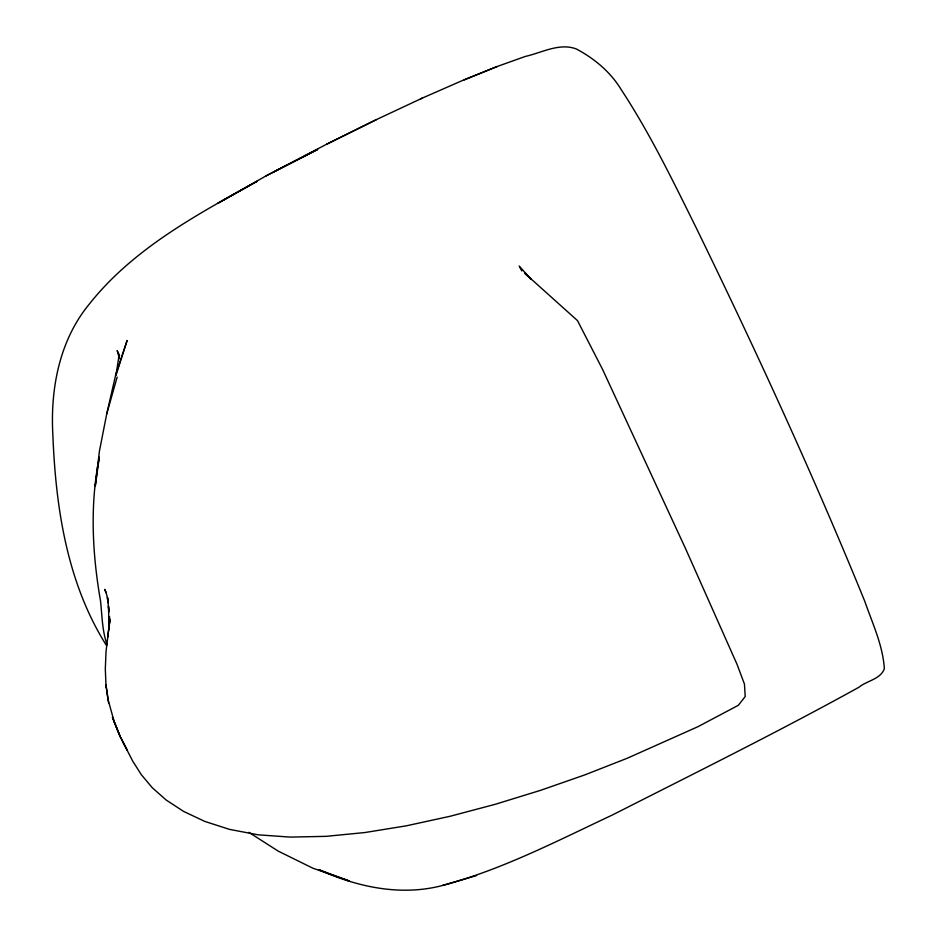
<?xml version="1.0" encoding="UTF-8"?>
<svg xmlns="http://www.w3.org/2000/svg" width="937" height="937" viewBox="0 0 937 937"><rect width="100%" height="100%" fill="white"/><g stroke="black" fill="none" stroke-linecap="round" stroke-linejoin="round"><path stroke-width="1.41" d="M531.174 279.437L524.474 273.018L577.497 320.618L602.608 369.483L685.673 548.871L737.009 664.263L744.458 684.115L745.208 696.554L738.333 705.303L698.03 726.655L627.228 758.256L584.981 774.84L540.614 790.324L495.298 804.286L450.135 816.268L406.26 825.837L364.774 832.56L326.017 836.343L290.318 837.104L258.026 834.808L229.506 829.374L204.711 821.386L183.593 811.407L166.118 799.987L152.251 787.701L141.3 774.653L132.609 760.938L120.123 736.494L114.373 722.31L107.989 699.389L105.951 684.818L105.319 668.948L106.033 651.566L109.934 619.216L108.797 629.711L109.488 616.628L109.032 626.748L108.469 606.216L108.926 612.025L107.568 597.49L108.095 602.632L106.759 594.925L104.733 589.373L106.349 592.77M109.934 619.216L107.696 637.242M119.198 354.514L115.919 375.561L127.092 340.541L115.778 374.484L106.713 413.955L99.416 451.189L95.305 485.905L99.322 457.186C89.765 504.774 92.271 553.533 100.54 601.039C102.121 615.691 102.145 630.777 107.111 644.82M106.713 413.955L117.16 377.107M248.867 832.361L278.266 851.147L312.864 868.189L349.114 880.932L319.084 869.759C357.477 887.116 401.013 896.451 442.533 885.477C502.033 869.63 557.093 840.946 612.599 814.897C695.02 773.037 777.921 732.008 858.854 687.301C866.69 680.742 880.651 679.302 884.352 668.655C882.83 645.183 872.394 623.21 864.769 601.273C813.152 474.672 755.96 350.403 696.05 227.527C672.825 180.665 649.962 133.394 621.184 89.601C610.514 71.962 594.409 58.598 576.384 48.993C559.494 42.505 541.668 52.788 525.388 56.419L497.078 66.539L462.55 80.465L422.364 98.069L376.475 119.573L326.591 144.251L266.178 175.828L217.981 203.224L257.019 181.345C196.442 214.913 132.749 249.031 89.085 304.361C59.324 340.611 50.258 388.984 52.859 434.85C55.681 507.397 67.007 583.06 106.478 645.511M266.178 175.828L317.678 149.463L273.499 172.033M376.475 119.573L326.591 144.251M420.467 98.947L422.364 98.069M464.225 79.868L497.078 66.539M442.533 885.477L476.558 875.545M531.138 279.308L519.11 265.979M519.777 267.221L521.78 270.934M122.876 741.928L127.151 750.104L120.123 736.494L112.475 717.437L120.123 736.494M119.561 355.744L117.184 350.579L119.479 358.695M106.326 687.325L105.951 684.818L108.598 702.949"/></g></svg>
